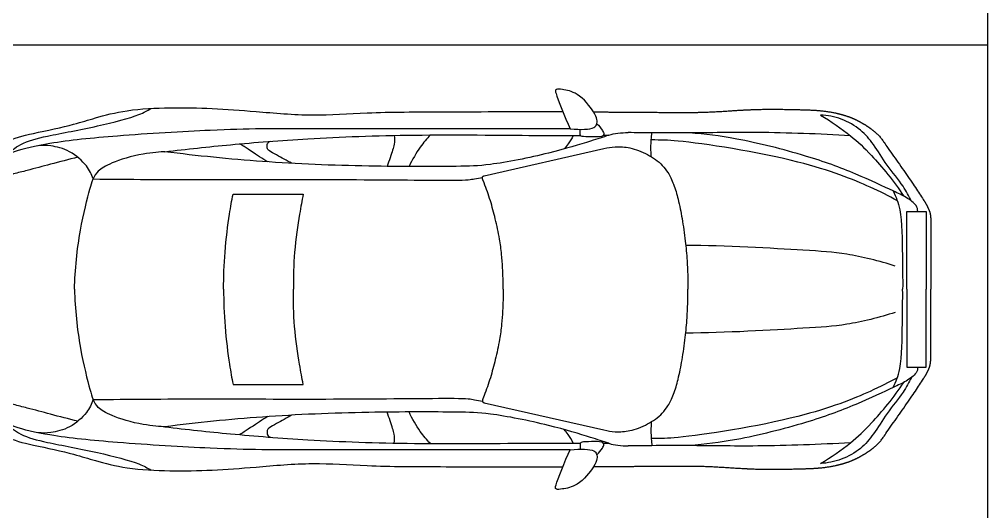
# Model space of a CAD drawing. Header units: millimetres. Extents: x 0 to 183, y -1 to 139.
# Drawn here: x 17.24 to 22.38, y 56.23 to 58.84 of the extents above; entities that cross this region are included whole.
import ezdxf

# ---------------------------------------------------------------- set-up
doc = ezdxf.new("R2010")
doc.units = ezdxf.units.MM
doc.layers.add('AG-LAYOUT', color=7, linetype='Continuous', true_color=0x66ccff)
doc.layers.add('AG-TRANSPORT', color=7, linetype='Continuous', true_color=0x66ffff)

msp = doc.modelspace()

# ---------------------------------------------------------------- linework, layer by layer
at = {"layer": 'AG-LAYOUT'}
for p, q in [((22.3752, 61.293), (22.3752, 58.7022)), ((16.8888, 58.7022), (22.3752, 58.7022)), ((22.3752, 58.7022), (22.3752, 56.1114))]:
    msp.add_line(p, q, dxfattribs=at)
at = {"layer": 'AG-TRANSPORT'}
for p, q in [((19.7042, 58.0084), (20.3398, 58.153)), ((19.704, 57.9706), (19.6973, 57.9879)), ((19.704, 56.843), (19.6973, 56.8256)), ((19.7042, 56.8052), (20.3398, 56.6606))]:
    msp.add_line(p, q, dxfattribs=at)
for points in [[(20.161, 58.2581), (18.5254, 58.2581)], [(21.9458, 57.4068), (21.9458, 57.8194), (22.0489, 57.8194), (22.0489, 57.4068)], [(21.9458, 57.4068), (21.9458, 56.9941), (22.0489, 56.9941), (22.0489, 57.4068)], [(20.161, 56.5555), (18.5254, 56.5555)]]:
    msp.add_lwpolyline(points, dxfattribs=at)
for points, degree, knots in [([(20.161, 58.2581), (20.1299, 58.3172), (20.0871, 58.4416), (20.0807, 58.4568), (20.0867, 58.4711), (20.1239, 58.4652), (20.2045, 58.452), (20.288, 58.3508), (20.305, 58.3079), (20.3022, 58.2808), (20.288, 58.2558), (20.2173, 58.2521), (20.161, 58.2581)], 3, [0, 0, 0, 0, 0.447693, 0.564497, 0.673029, 0.851965, 1.139272, 1.496066, 1.712559, 1.886866, 2.037552, 2.354512, 2.354512, 2.354512, 2.354512]), ([(16.9809, 57.4068), (16.9812, 57.4575), (16.9835, 57.5614), (17.0099, 57.834), (17.0658, 58.0864), (17.1614, 58.1991), (17.3133, 58.2338), (17.5281, 58.2792), (17.6408, 58.317), (17.8154, 58.3615), (18.0386, 58.3716), (18.2637, 58.3675), (18.4954, 58.3502), (18.7989, 58.3224), (19.0916, 58.3472), (19.5116, 58.3471), (19.9111, 58.3499), (20.1209, 58.3489)], 3, [7.362492, 7.362492, 7.362492, 7.362492, 7.752608, 8.278958, 8.788904, 9.151794, 9.543188, 10.010277, 10.358164, 10.774452, 11.250629, 11.723699, 12.206951, 12.754623, 13.29405, 13.940148, 14.722301, 14.722301, 14.722301, 14.722301]), ([(17.0276, 57.4068), (17.0304, 57.5182), (17.0524, 57.7374), (17.0824, 57.9127), (17.1244, 58.0514), (17.1634, 58.1169), (17.2472, 58.1851), (17.394, 58.2226), (17.6467, 58.2678), (17.8716, 58.3263), (17.9166, 58.354), (17.9377, 58.366)], 3, [3.61644, 3.61644, 3.61644, 3.61644, 4.194702, 4.623045, 4.992638, 5.265143, 5.579555, 5.965605, 6.485622, 6.962676, 7.232879, 7.232879, 7.232879, 7.232879]), ([(20.2851, 58.3477), (20.3487, 58.3468), (20.4127, 58.3463), (20.4767, 58.346), (20.6005, 58.3454), (20.7211, 58.3441), (20.7786, 58.3438), (20.8872, 58.345), (20.9888, 58.3516), (21.0377, 58.3552), (21.1425, 58.3617), (21.2581, 58.362), (21.3187, 58.361), (21.3769, 58.3594), (21.4671, 58.3564), (21.5017, 58.3534), (21.5338, 58.3489), (21.5899, 58.3378), (21.6377, 58.3229), (21.6592, 58.3145), (21.7016, 58.2938), (21.7493, 58.2653), (21.7704, 58.2492), (21.7994, 58.2252), (21.8677, 58.1231), (22.0527, 57.8637), (22.0734, 57.8374), (22.0734, 57.8076), (22.0734, 57.7632), (22.0734, 57.6919), (22.0734, 57.6206), (22.0734, 57.5494), (22.0734, 57.4781), (22.0734, 57.4068)], 5, [-5.149989, -5.149989, -5.149989, -5.149989, -5.149989, -5.149989, -4.586226, -4.586226, -4.586226, -4.051572, -4.051572, -4.051572, -3.549784, -3.549784, -3.549784, -3.000352, -3.000352, -3.000352, -3.000352, -2.613268, -2.613268, -2.613268, -2.266774, -2.266774, -2.266774, -1.694841, -1.694841, -1.694841, -1.694841, -0.356401, -0.356401, -0.356401, -0.356401, -0.356401, 0, 0, 0, 0, 0, 0]), ([(21.9712, 57.8743), (21.9575, 57.9013), (21.9294, 57.9559), (21.8385, 58.0643), (21.7725, 58.1744), (21.705, 58.2555), (21.6002, 58.315), (21.526, 58.3288), (21.4886, 58.3306)], 3, [0, 0, 0, 0, 0.301149, 0.676006, 1.036883, 1.35886, 1.700698, 2.035666, 2.035666, 2.035666, 2.035666]), ([(21.4886, 58.3306), (21.5441, 58.2984), (21.6522, 58.2212), (21.7627, 58.119), (21.8803, 57.9773), (21.9299, 57.9007)], 3, [2.035666, 2.035666, 2.035666, 2.035666, 2.474465, 2.867733, 3.391004, 3.391004, 3.391004, 3.391004]), ([(18.5254, 58.2581), (18.4336, 58.2562), (18.2509, 58.2516), (17.7584, 58.2223), (17.4213, 58.1885), (17.2185, 58.1425), (17.1835, 58.1226), (17.1675, 58.1143)], 3, [1.747083, 1.747083, 1.747083, 1.747083, 2.271998, 2.97262, 3.573638, 4.008651, 4.241426, 4.241426, 4.241426, 4.241426]), ([(20.3016, 58.2848), (20.3138, 58.2753), (20.3317, 58.2512), (20.3411, 58.2301), (20.3344, 58.216), (20.2882, 58.2138), (20.2325, 58.2161), (20.2145, 58.2181), (20.2127, 58.229), (20.2133, 58.2549)], 3, [0, 0, 0, 0, 0.215247, 0.361089, 0.464373, 0.674869, 0.919249, 1.039584, 1.297232, 1.297232, 1.297232, 1.297232]), ([(18.0104, 58.1361), (18.1266, 58.1502), (18.3637, 58.1755), (18.7812, 58.2088), (19.3296, 58.2295), (19.9023, 58.2225), (20.1409, 58.2223), (20.2157, 58.2226)], 3, [7.352984, 7.352984, 7.352984, 7.352984, 7.945475, 8.586956, 9.338328, 10.140675, 10.515342, 10.515342, 10.515342, 10.515342]), ([(20.3661, 58.2237), (20.3337, 58.2129), (20.264, 58.1906), (20.0451, 58.1235), (19.7322, 58.0621), (19.5533, 58.0573), (19.0711, 58.0563), (18.5303, 58.0788), (18.1827, 58.1142), (18.0104, 58.1361)], 3, [3.410908, 3.410908, 3.410908, 3.410908, 3.731085, 4.211614, 4.772892, 5.199563, 5.880431, 6.631227, 7.352984, 7.352984, 7.352984, 7.352984]), ([(19.2263, 58.2226), (19.2291, 58.2071), (19.2288, 58.1734), (19.2181, 58.1447), (19.2004, 58.0867), (19.1894, 58.0585)], 3, [0, 0, 0, 0, 0.2172952, 0.3966762, 0.697803, 0.697803, 0.697803, 0.697803]), ([(19.4188, 58.225), (19.3996, 58.2048), (19.3633, 58.1624), (19.3223, 58.0937), (19.3057, 58.0576)], 3, [0, 0, 0, 0, 0.2889206, 0.6341642, 0.6341642, 0.6341642, 0.6341642]), ([(20.1771, 58.2225), (20.1697, 58.2068), (20.1515, 58.1771), (20.1362, 58.1592), (20.1282, 58.1506)], 3, [0, 0, 0, 0, 0.2279152, 0.4156039, 0.4156039, 0.4156039, 0.4156039]), ([(20.3661, 58.2237), (20.3815, 58.2295), (20.4136, 58.2354), (20.4503, 58.2381), (20.4683, 58.2374)], 3, [0, 0, 0, 0, 0.2222435, 0.455454, 0.455454, 0.455454, 0.455454]), ([(21.6469, 58.221), (21.4833, 58.2304), (21.1655, 58.242), (20.8047, 58.2348), (20.5986, 58.2364), (20.5103, 58.237), (20.4683, 58.2374)], 3, [0, 0, 0, 0, 0.701253, 1.303335, 1.748998, 2.104025, 2.104025, 2.104025, 2.104025]), ([(20.5906, 58.1097), (20.5884, 58.1396), (20.5896, 58.1996), (20.5927, 58.2242), (20.5944, 58.2364)], 3, [0, 0, 0, 0, 0.2996156, 0.4922616, 0.4922616, 0.4922616, 0.4922616]), ([(21.8962, 57.8758), (21.8491, 57.9018), (21.7425, 57.9571), (21.3812, 58.1006), (20.7448, 58.1992), (20.6444, 58.198), (20.5905, 58.1987)], 3, [0, 0, 0, 0, 0.401745, 1.03863, 1.841718, 2.190572, 2.190572, 2.190572, 2.190572]), ([(22.005, 57.8194), (22.0036, 57.8302), (22.0009, 57.8546), (21.9389, 57.8981), (21.8714, 57.929), (21.6632, 58.0268), (21.4139, 58.1181), (21.043, 58.2109), (20.877, 58.229), (20.793, 58.236)], 3, [0, 0, 0, 0, 0.180306, 0.441012, 0.717888, 1.184452, 1.717058, 2.330206, 2.833235, 2.833235, 2.833235, 2.833235]), ([(18.0104, 58.1361), (17.9903, 58.1351), (17.8767, 58.127), (17.7226, 58.0777), (17.6551, 58.038), (17.6368, 58.0066), (17.6296, 57.9917), (17.6212, 58.0161), (17.5991, 58.0647), (17.5095, 58.1445), (17.4069, 58.1699), (17.3606, 58.1699), (17.3382, 58.1679)], 3, [0, 0, 0, 0, 0.245435, 0.580044, 0.860082, 1.083259, 1.083259, 1.083259, 1.36171, 1.703598, 2.026016, 2.285331, 2.285331, 2.285331, 2.285331]), ([(18.5559, 58.0824), (18.5416, 58.0912), (18.5168, 58.1058), (18.4236, 58.1696), (18.4123, 58.1746), (18.4066, 58.1778)], 3, [0, 0, 0, 0, 0.2242319, 0.5517717, 0.6920998, 0.6920998, 0.6920998, 0.6920998]), ([(18.6827, 58.0746), (18.6694, 58.0821), (18.6458, 58.0959), (18.5656, 58.1383), (18.551, 58.1547), (18.5531, 58.1797), (18.5627, 58.1909), (18.5727, 58.1915)], 3, [0, 0, 0, 0, 0.2136347, 0.5115506, 0.6541297, 0.80718, 0.938879, 0.938879, 0.938879, 0.938879]), ([(20.3398, 58.153), (20.3593, 58.158), (20.4052, 58.1654), (20.4676, 58.1604), (20.5252, 58.1435), (20.5851, 58.1154), (20.6405, 58.0776), (20.6773, 58.0306), (20.696, 57.9962), (20.7156, 57.9496), (20.7361, 57.8777), (20.756, 57.7769), (20.7711, 57.6678), (20.7836, 57.5427), (20.7856, 57.4573), (20.7853, 57.4068)], 3, [-6.508601, -6.508601, -6.508601, -6.508601, -6.448376, -6.369781, -6.322355, -6.268809, -6.171538, -6.123365, -6.091158, -6.054046, -5.972078, -5.866863, -5.746027, -5.641655, -5.489965, -5.489965, -5.489965, -5.489965]), ([(17.5486, 58.1067), (17.5001, 58.0947), (17.4103, 58.0718), (17.2972, 58.0406), (17.2203, 58.0221), (17.1773, 58.0088), (17.1487, 57.9938), (17.1196, 57.968), (17.0914, 57.9201), (17.0791, 57.8785), (17.0734, 57.8539)], 3, [0, 0, 0, 0, 0.1498112, 0.2781661, 0.352019, 0.3868036, 0.4131939, 0.4483072, 0.5023376, 0.5780307, 0.5780307, 0.5780307, 0.5780307]), ([(17.6296, 57.9917), (17.8217, 57.9898), (18.2113, 57.9867), (18.805, 57.9907), (19.3996, 57.9851), (19.6141, 57.9846), (19.6514, 57.9926), (19.6811, 57.9974), (19.695, 58.0001)], 3, [3.627339, 3.627339, 3.627339, 3.627339, 4.386438, 5.172248, 5.950957, 6.38663, 6.570899, 6.777236, 6.777236, 6.777236, 6.777236]), ([(17.5305, 57.4068), (17.5339, 57.5116), (17.5532, 57.7054), (17.6104, 57.9343), (17.6237, 57.9736), (17.6296, 57.9917)], 3, [2.355299, 2.355299, 2.355299, 2.355299, 2.916106, 3.388571, 3.627339, 3.627339, 3.627339, 3.627339]), ([(19.8051, 57.4068), (19.8054, 57.4449), (19.8034, 57.5068), (19.7974, 57.5956), (19.7857, 57.6824), (19.7645, 57.7769), (19.7386, 57.8767), (19.716, 57.9396), (19.704, 57.9706)], 3, [-3.4578042, -3.4578042, -3.4578042, -3.4578042, -3.3440976, -3.2721583, -3.1907633, -3.0818281, -2.9815118, -2.8816472, -2.8816472, -2.8816472, -2.8816472]), ([(18.3218, 57.4068), (18.3226, 57.4726), (18.3259, 57.5993), (18.3518, 57.8036), (18.3651, 57.8758), (18.3721, 57.9114)], 3, [3.057277, 3.057277, 3.057277, 3.057277, 3.50158, 3.950916, 4.28077, 4.28077, 4.28077, 4.28077]), ([(18.7446, 57.9114), (18.7375, 57.8758), (18.7243, 57.8036), (18.6935, 57.5993), (18.6923, 57.4726), (18.6924, 57.4068)], 3, [-1.223492, -1.223492, -1.223492, -1.223492, -0.893639, -0.444303, 0, 0, 0, 0]), ([(21.8743, 57.9279), (21.8886, 57.8956), (21.9205, 57.8303), (21.9224, 57.5806), (21.9251, 57.4672), (21.9244, 57.4068)], 3, [-1.241406, -1.241406, -1.241406, -1.241406, -0.915694, -0.42558, 0, 0, 0, 0]), ([(21.8852, 57.5296), (21.8015, 57.5571), (21.6191, 57.6006), (21.3929, 57.614), (20.981, 57.6386), (20.7736, 57.6394)], 3, [0, 0, 0, 0, 0.514091, 0.998132, 1.786847, 1.786847, 1.786847, 1.786847]), ([(16.9809, 57.4068), (16.9812, 57.3561), (16.9835, 57.2521), (17.0099, 56.9795), (17.0658, 56.7272), (17.1614, 56.6145), (17.3133, 56.5798), (17.5281, 56.5344), (17.6408, 56.4966), (17.8154, 56.4521), (18.0386, 56.4419), (18.2637, 56.4461), (18.4954, 56.4634), (18.7989, 56.4912), (19.0916, 56.4664), (19.5116, 56.4665), (19.9111, 56.4637), (20.1209, 56.4647)], 3, [7.362492, 7.362492, 7.362492, 7.362492, 7.752608, 8.278958, 8.788904, 9.151794, 9.543188, 10.010277, 10.358164, 10.774452, 11.250629, 11.723699, 12.206951, 12.754623, 13.29405, 13.940148, 14.722301, 14.722301, 14.722301, 14.722301]), ([(17.0276, 57.4068), (17.0304, 57.2954), (17.0524, 57.0762), (17.0824, 56.9009), (17.1244, 56.7621), (17.1634, 56.6966), (17.2472, 56.6285), (17.394, 56.591), (17.6467, 56.5458), (17.8716, 56.4872), (17.9166, 56.4596), (17.9377, 56.4476)], 3, [3.61644, 3.61644, 3.61644, 3.61644, 4.194702, 4.623045, 4.992638, 5.265143, 5.579555, 5.965605, 6.485622, 6.962676, 7.232879, 7.232879, 7.232879, 7.232879]), ([(17.5305, 57.4068), (17.5339, 57.302), (17.5532, 57.1082), (17.6104, 56.8793), (17.6237, 56.84), (17.6296, 56.8219)], 3, [2.355299, 2.355299, 2.355299, 2.355299, 2.916106, 3.388571, 3.627339, 3.627339, 3.627339, 3.627339]), ([(18.3218, 57.4068), (18.3226, 57.341), (18.3259, 57.2143), (18.3518, 57.0099), (18.3651, 56.9378), (18.3721, 56.9022)], 3, [3.057277, 3.057277, 3.057277, 3.057277, 3.50158, 3.950916, 4.28077, 4.28077, 4.28077, 4.28077]), ([(18.7446, 56.9022), (18.7375, 56.9378), (18.7243, 57.0099), (18.6935, 57.2143), (18.6923, 57.341), (18.6924, 57.4068)], 3, [-1.223492, -1.223492, -1.223492, -1.223492, -0.893639, -0.444303, 0, 0, 0, 0]), ([(19.8051, 57.4068), (19.8054, 57.3687), (19.8034, 57.3068), (19.7974, 57.218), (19.7857, 57.1312), (19.7645, 57.0367), (19.7386, 56.9369), (19.716, 56.874), (19.704, 56.843)], 3, [-3.4578042, -3.4578042, -3.4578042, -3.4578042, -3.3440976, -3.2721583, -3.1907633, -3.0818281, -2.9815118, -2.8816472, -2.8816472, -2.8816472, -2.8816472]), ([(20.2851, 56.4659), (20.3487, 56.4668), (20.4127, 56.4673), (20.4767, 56.4676), (20.6005, 56.4681), (20.7211, 56.4695), (20.7786, 56.4698), (20.8872, 56.4686), (20.9888, 56.462), (21.0377, 56.4584), (21.1425, 56.4519), (21.2581, 56.4516), (21.3187, 56.4526), (21.3769, 56.4542), (21.4671, 56.4572), (21.5017, 56.4602), (21.5338, 56.4647), (21.5899, 56.4758), (21.6377, 56.4907), (21.6592, 56.4991), (21.7016, 56.5198), (21.7493, 56.5483), (21.7704, 56.5644), (21.7994, 56.5884), (21.8677, 56.6905), (22.0527, 56.9499), (22.0734, 56.9762), (22.0734, 57.006), (22.0734, 57.0504), (22.0734, 57.1217), (22.0734, 57.193), (22.0734, 57.2642), (22.0734, 57.3355), (22.0734, 57.4068)], 5, [-5.149989, -5.149989, -5.149989, -5.149989, -5.149989, -5.149989, -4.586226, -4.586226, -4.586226, -4.051572, -4.051572, -4.051572, -3.549784, -3.549784, -3.549784, -3.000352, -3.000352, -3.000352, -3.000352, -2.613268, -2.613268, -2.613268, -2.266774, -2.266774, -2.266774, -1.694841, -1.694841, -1.694841, -1.694841, -0.356401, -0.356401, -0.356401, -0.356401, -0.356401, 0, 0, 0, 0, 0, 0]), ([(20.3398, 56.6606), (20.3593, 56.6556), (20.4052, 56.6482), (20.4676, 56.6532), (20.5252, 56.6701), (20.5851, 56.6981), (20.6405, 56.7359), (20.6773, 56.783), (20.696, 56.8174), (20.7156, 56.864), (20.7361, 56.9359), (20.756, 57.0367), (20.7711, 57.1458), (20.7836, 57.2709), (20.7856, 57.3562), (20.7853, 57.4068)], 3, [-6.508601, -6.508601, -6.508601, -6.508601, -6.448376, -6.369781, -6.322355, -6.268809, -6.171538, -6.123365, -6.091158, -6.054046, -5.972078, -5.866863, -5.746027, -5.641655, -5.489965, -5.489965, -5.489965, -5.489965]), ([(21.8743, 56.8857), (21.8886, 56.918), (21.9205, 56.9833), (21.9224, 57.233), (21.9251, 57.3464), (21.9244, 57.4068)], 3, [-1.241406, -1.241406, -1.241406, -1.241406, -0.915694, -0.42558, 0, 0, 0, 0]), ([(21.8852, 57.284), (21.8015, 57.2565), (21.6191, 57.213), (21.3929, 57.1996), (20.981, 57.175), (20.7736, 57.1742)], 3, [0, 0, 0, 0, 0.514091, 0.998132, 1.786847, 1.786847, 1.786847, 1.786847]), ([(22.005, 56.9941), (22.0036, 56.9834), (22.0009, 56.959), (21.9389, 56.9155), (21.8714, 56.8846), (21.6632, 56.7868), (21.4139, 56.6955), (21.043, 56.6027), (20.877, 56.5846), (20.793, 56.5776)], 3, [0, 0, 0, 0, 0.180306, 0.441012, 0.717888, 1.184452, 1.717058, 2.330206, 2.833235, 2.833235, 2.833235, 2.833235]), ([(17.5486, 56.7069), (17.5001, 56.7189), (17.4103, 56.7418), (17.2972, 56.773), (17.2203, 56.7915), (17.1773, 56.8048), (17.1487, 56.8198), (17.1196, 56.8456), (17.0914, 56.8935), (17.0791, 56.9351), (17.0734, 56.9597)], 3, [0, 0, 0, 0, 0.1498112, 0.2781661, 0.352019, 0.3868036, 0.4131939, 0.4483072, 0.5023376, 0.5780307, 0.5780307, 0.5780307, 0.5780307]), ([(21.8962, 56.9378), (21.8491, 56.9118), (21.7425, 56.8565), (21.3812, 56.713), (20.7448, 56.6144), (20.6444, 56.6156), (20.5905, 56.6149)], 3, [0, 0, 0, 0, 0.401745, 1.03863, 1.841718, 2.190572, 2.190572, 2.190572, 2.190572]), ([(21.9712, 56.9392), (21.9575, 56.9123), (21.9294, 56.8577), (21.8385, 56.7493), (21.7725, 56.6392), (21.705, 56.5581), (21.6002, 56.4986), (21.526, 56.4848), (21.4886, 56.483)], 3, [0, 0, 0, 0, 0.301149, 0.676006, 1.036883, 1.35886, 1.700698, 2.035666, 2.035666, 2.035666, 2.035666]), ([(21.4886, 56.483), (21.5441, 56.5152), (21.6522, 56.5923), (21.7627, 56.6946), (21.8803, 56.8362), (21.9299, 56.9128)], 3, [2.035666, 2.035666, 2.035666, 2.035666, 2.474465, 2.867733, 3.391004, 3.391004, 3.391004, 3.391004]), ([(18.0104, 56.6775), (17.9903, 56.6784), (17.8767, 56.6865), (17.7226, 56.7358), (17.6551, 56.7756), (17.6368, 56.8069), (17.6296, 56.8219), (17.6212, 56.7975), (17.5991, 56.7489), (17.5095, 56.669), (17.4069, 56.6436), (17.3606, 56.6436), (17.3382, 56.6457)], 3, [0, 0, 0, 0, 0.245435, 0.580044, 0.860082, 1.083259, 1.083259, 1.083259, 1.36171, 1.703598, 2.026016, 2.285331, 2.285331, 2.285331, 2.285331]), ([(17.6296, 56.8219), (17.8217, 56.8238), (18.2113, 56.8269), (18.805, 56.8229), (19.3996, 56.8285), (19.6141, 56.829), (19.6514, 56.8209), (19.6811, 56.8162), (19.695, 56.8135)], 3, [3.627339, 3.627339, 3.627339, 3.627339, 4.386438, 5.172248, 5.950957, 6.38663, 6.570899, 6.777236, 6.777236, 6.777236, 6.777236]), ([(20.3661, 56.5899), (20.3337, 56.6006), (20.264, 56.6229), (20.0451, 56.6901), (19.7322, 56.7515), (19.5533, 56.7563), (19.0711, 56.7573), (18.5303, 56.7348), (18.1827, 56.6994), (18.0104, 56.6775)], 3, [3.410908, 3.410908, 3.410908, 3.410908, 3.731085, 4.211614, 4.772892, 5.199563, 5.880431, 6.631227, 7.352984, 7.352984, 7.352984, 7.352984]), ([(18.5559, 56.7312), (18.5416, 56.7224), (18.5168, 56.7078), (18.4236, 56.644), (18.4123, 56.639), (18.4066, 56.6358)], 3, [0, 0, 0, 0, 0.2242319, 0.5517717, 0.6920998, 0.6920998, 0.6920998, 0.6920998]), ([(18.6827, 56.739), (18.6694, 56.7315), (18.6458, 56.7177), (18.5656, 56.6753), (18.551, 56.6589), (18.5531, 56.6339), (18.5627, 56.6227), (18.5727, 56.622)], 3, [0, 0, 0, 0, 0.2136347, 0.5115506, 0.6541297, 0.80718, 0.938879, 0.938879, 0.938879, 0.938879]), ([(19.2263, 56.591), (19.2291, 56.6065), (19.2288, 56.6402), (19.2181, 56.6689), (19.2004, 56.7269), (19.1894, 56.7551)], 3, [0, 0, 0, 0, 0.2172952, 0.3966762, 0.697803, 0.697803, 0.697803, 0.697803]), ([(19.4188, 56.5886), (19.3996, 56.6088), (19.3633, 56.6512), (19.3223, 56.7199), (19.3057, 56.756)], 3, [0, 0, 0, 0, 0.2889206, 0.6341642, 0.6341642, 0.6341642, 0.6341642]), ([(18.5254, 56.5555), (18.4336, 56.5573), (18.2509, 56.562), (17.7584, 56.5913), (17.4213, 56.6251), (17.2185, 56.671), (17.1835, 56.691), (17.1675, 56.6993)], 3, [1.747083, 1.747083, 1.747083, 1.747083, 2.271998, 2.97262, 3.573638, 4.008651, 4.241426, 4.241426, 4.241426, 4.241426]), ([(18.0104, 56.6775), (18.1266, 56.6634), (18.3637, 56.6381), (18.7812, 56.6048), (19.3296, 56.584), (19.9023, 56.5911), (20.1409, 56.5913), (20.2157, 56.591)], 3, [7.352984, 7.352984, 7.352984, 7.352984, 7.945475, 8.586956, 9.338328, 10.140675, 10.515342, 10.515342, 10.515342, 10.515342]), ([(20.1771, 56.5911), (20.1697, 56.6068), (20.1515, 56.6365), (20.1362, 56.6544), (20.1282, 56.663)], 3, [0, 0, 0, 0, 0.2279152, 0.4156039, 0.4156039, 0.4156039, 0.4156039]), ([(20.5906, 56.7038), (20.5884, 56.674), (20.5896, 56.614), (20.5927, 56.5894), (20.5944, 56.5772)], 3, [0, 0, 0, 0, 0.2996156, 0.4922616, 0.4922616, 0.4922616, 0.4922616]), ([(20.161, 56.5555), (20.1299, 56.4963), (20.0871, 56.372), (20.0807, 56.3567), (20.0867, 56.3425), (20.1239, 56.3483), (20.2045, 56.3616), (20.288, 56.4628), (20.305, 56.5057), (20.3022, 56.5328), (20.288, 56.5578), (20.2173, 56.5615), (20.161, 56.5555)], 3, [0, 0, 0, 0, 0.447693, 0.564497, 0.673029, 0.851965, 1.139272, 1.496066, 1.712559, 1.886866, 2.037552, 2.354512, 2.354512, 2.354512, 2.354512]), ([(20.3016, 56.5288), (20.3138, 56.5383), (20.3317, 56.5624), (20.3411, 56.5835), (20.3344, 56.5976), (20.2882, 56.5998), (20.2325, 56.5975), (20.2145, 56.5955), (20.2127, 56.5846), (20.2133, 56.5587)], 3, [0, 0, 0, 0, 0.215247, 0.361089, 0.464373, 0.674869, 0.919249, 1.039584, 1.297232, 1.297232, 1.297232, 1.297232]), ([(20.3661, 56.5899), (20.3815, 56.5841), (20.4136, 56.5782), (20.4503, 56.5755), (20.4683, 56.5761)], 3, [0, 0, 0, 0, 0.2222435, 0.455454, 0.455454, 0.455454, 0.455454]), ([(21.6469, 56.5926), (21.4833, 56.5832), (21.1655, 56.5716), (20.8047, 56.5788), (20.5986, 56.5772), (20.5103, 56.5766), (20.4683, 56.5761)], 3, [0, 0, 0, 0, 0.701253, 1.303335, 1.748998, 2.104025, 2.104025, 2.104025, 2.104025])]:
    msp.add_open_spline(points, degree=degree, knots=knots, dxfattribs=at)
for points, degree in [([(20.3373, 58.2234), (20.3468, 58.2235), (20.3564, 58.2236), (20.3661, 58.2237)], 3), ([(19.6973, 57.9879), (19.6906, 58.0053), (19.7042, 58.0084)], 2), ([(18.3721, 57.9114), (18.4963, 57.9114), (18.6204, 57.9114), (18.7446, 57.9114)], 3), ([(18.3721, 56.9022), (18.4963, 56.9022), (18.6204, 56.9022), (18.7446, 56.9022)], 3), ([(19.6973, 56.8256), (19.6906, 56.8083), (19.7042, 56.8052)], 2), ([(20.3373, 56.5901), (20.3468, 56.59), (20.3564, 56.59), (20.3661, 56.5899)], 3)]:
    msp.add_open_spline(points, degree=degree, dxfattribs=at)

doc.saveas('drawing.dxf')
